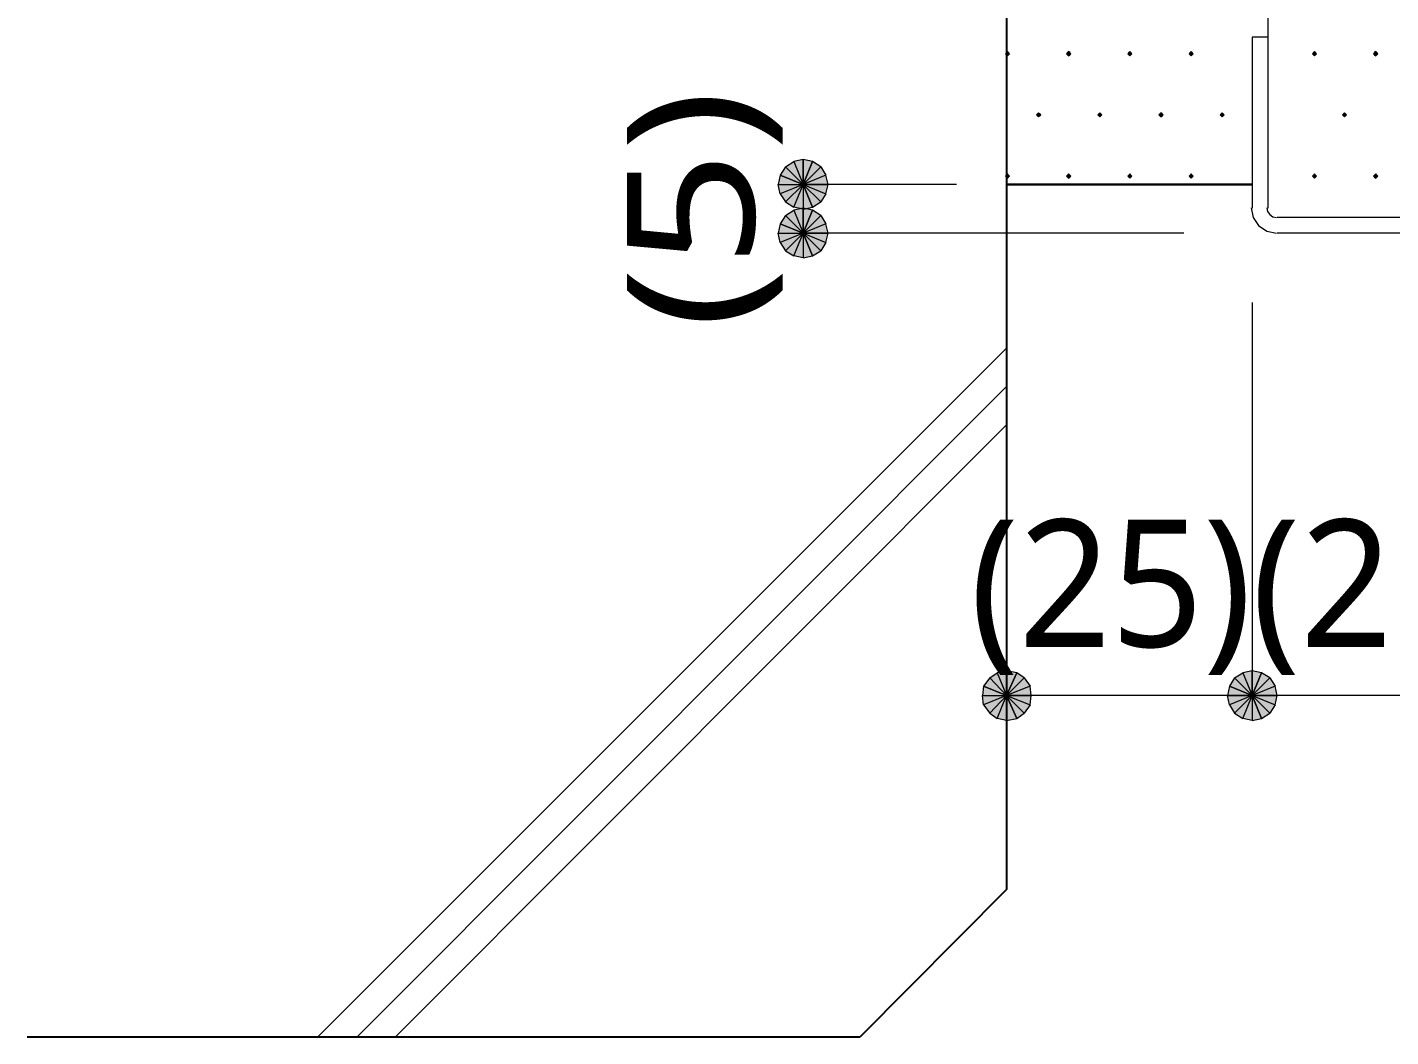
# Model space of a CAD drawing. Header units: millimetres. Extents: x 0 to 420, y 0 to 297.
# Drawn here: x 226.17 to 253.99, y 205.42 to 226.03 of the extents above; entities that cross this region are included whole.
import ezdxf
from ezdxf.enums import TextEntityAlignment as Align

# ---------------------------------------------------------------- set-up
doc = ezdxf.new("R2010")
doc.units = ezdxf.units.MM
doc.styles.add('kst32b', font='NotoSansJP-Variable.ttf')

msp = doc.modelspace()

# ---------------------------------------------------------------- hatches: boundary and pattern name
for points in [[(246.168, 225.531), (246.147, 225.51), (246.126, 225.488), (246.147, 225.467), (246.168, 225.446), (246.189, 225.467), (246.211, 225.488), (246.189, 225.51), (246.168, 225.531)], [(247.417, 225.531), (247.396, 225.51), (247.375, 225.488), (247.396, 225.467), (247.417, 225.446), (247.438, 225.467), (247.46, 225.488), (247.438, 225.51), (247.417, 225.531)], [(248.666, 225.531), (248.645, 225.51), (248.624, 225.488), (248.645, 225.467), (248.666, 225.446), (248.687, 225.467), (248.708, 225.488), (248.687, 225.51), (248.666, 225.531)], [(249.915, 225.531), (249.894, 225.51), (249.873, 225.488), (249.894, 225.467), (249.915, 225.446), (249.936, 225.467), (249.957, 225.488), (249.936, 225.51), (249.915, 225.531)], [(252.434, 225.531), (252.412, 225.51), (252.391, 225.488), (252.412, 225.467), (252.434, 225.446), (252.455, 225.467), (252.476, 225.488), (252.455, 225.51), (252.434, 225.531)], [(253.682, 225.531), (253.661, 225.51), (253.64, 225.488), (253.661, 225.467), (253.682, 225.446), (253.704, 225.467), (253.725, 225.488), (253.704, 225.51), (253.682, 225.531)], [(246.803, 224.282), (246.782, 224.261), (246.761, 224.24), (246.782, 224.218), (246.803, 224.197), (246.825, 224.218), (246.846, 224.24), (246.825, 224.261), (246.803, 224.282)], [(248.052, 224.282), (248.031, 224.261), (248.01, 224.24), (248.031, 224.218), (248.052, 224.197), (248.073, 224.218), (248.095, 224.24), (248.073, 224.261), (248.052, 224.282)], [(249.301, 224.282), (249.28, 224.261), (249.259, 224.24), (249.28, 224.218), (249.301, 224.197), (249.322, 224.218), (249.343, 224.24), (249.322, 224.261), (249.301, 224.282)], [(250.55, 224.282), (250.529, 224.261), (250.507, 224.24), (250.529, 224.218), (250.55, 224.197), (250.571, 224.218), (250.592, 224.24), (250.571, 224.261), (250.55, 224.282)], [(253.048, 224.282), (253.026, 224.261), (253.005, 224.24), (253.026, 224.218), (253.048, 224.197), (253.069, 224.218), (253.09, 224.24), (253.069, 224.261), (253.048, 224.282)], [(242.189, 223.287), (241.998, 223.329), (241.998, 222.821), (242.189, 223.287)], [(246.168, 223.033), (246.147, 223.012), (246.126, 222.991), (246.147, 222.97), (246.168, 222.948), (246.189, 222.97), (246.211, 222.991), (246.189, 223.012), (246.168, 223.033)], [(247.417, 223.033), (247.396, 223.012), (247.375, 222.991), (247.396, 222.97), (247.417, 222.948), (247.438, 222.97), (247.46, 222.991), (247.438, 223.012), (247.417, 223.033)], [(248.666, 223.033), (248.645, 223.012), (248.624, 222.991), (248.645, 222.97), (248.666, 222.948), (248.687, 222.97), (248.708, 222.991), (248.687, 223.012), (248.666, 223.033)], [(249.915, 223.033), (249.894, 223.012), (249.873, 222.991), (249.894, 222.97), (249.915, 222.948), (249.936, 222.97), (249.957, 222.991), (249.936, 223.012), (249.915, 223.033)], [(252.434, 223.033), (252.412, 223.012), (252.391, 222.991), (252.412, 222.97), (252.434, 222.948), (252.455, 222.97), (252.476, 222.991), (252.455, 223.012), (252.434, 223.033)], [(253.682, 223.033), (253.661, 223.012), (253.64, 222.991), (253.661, 222.97), (253.682, 222.948), (253.704, 222.97), (253.725, 222.991), (253.704, 223.012), (253.682, 223.033)], [(242.189, 222.292), (241.998, 222.335), (241.998, 221.827), (242.189, 222.292)], [(246.359, 212.852), (246.147, 212.894), (246.147, 212.386), (246.359, 212.852)], [(251.354, 212.852), (251.164, 212.894), (251.164, 212.386), (251.354, 212.852)]]:
    msp.add_hatch(color=7).paths.add_polyline_path(points)
h = msp.add_hatch(color=7)
h.paths.add_polyline_path([(241.998, 223.329), (241.808, 223.287), (241.998, 222.821), (241.998, 223.329)])
h.paths.add_polyline_path([(241.808, 223.287), (241.998, 222.821), (241.639, 223.181), (241.808, 223.287)])
h.paths.add_polyline_path([(241.998, 222.821), (241.639, 223.181), (241.533, 223.012), (241.998, 222.821)])
h = msp.add_hatch(color=7)
h.paths.add_polyline_path([(242.507, 222.821), (242.464, 223.012), (241.998, 222.821), (242.507, 222.821)])
h.paths.add_polyline_path([(242.464, 223.012), (241.998, 222.821), (242.358, 223.181), (242.464, 223.012)])
h.paths.add_polyline_path([(241.998, 222.821), (242.358, 223.181), (242.189, 223.287), (241.998, 222.821)])
h = msp.add_hatch(color=7)
h.paths.add_polyline_path([(241.533, 223.012), (241.491, 222.821), (241.998, 222.821), (241.533, 223.012)])
h.paths.add_polyline_path([(241.491, 222.821), (241.998, 222.821), (241.533, 222.631), (241.491, 222.821)])
h.paths.add_polyline_path([(241.998, 222.821), (241.533, 222.631), (241.639, 222.462), (241.998, 222.821)])
h = msp.add_hatch(color=7)
h.paths.add_polyline_path([(241.639, 222.462), (241.808, 222.356), (241.998, 222.821), (241.639, 222.462)])
h.paths.add_polyline_path([(241.808, 222.356), (241.998, 222.821), (241.998, 222.313), (241.808, 222.356)])
h.paths.add_polyline_path([(241.998, 222.821), (241.998, 222.313), (242.189, 222.356), (241.998, 222.821)])
h = msp.add_hatch(color=7)
h.paths.add_polyline_path([(242.189, 222.356), (242.358, 222.462), (241.998, 222.821), (242.189, 222.356)])
h.paths.add_polyline_path([(242.358, 222.462), (241.998, 222.821), (242.464, 222.631), (242.358, 222.462)])
h.paths.add_polyline_path([(241.998, 222.821), (242.464, 222.631), (242.507, 222.821), (241.998, 222.821)])
h = msp.add_hatch(color=7)
h.paths.add_polyline_path([(241.998, 222.335), (241.808, 222.292), (241.998, 221.827), (241.998, 222.335)])
h.paths.add_polyline_path([(241.808, 222.292), (241.998, 221.827), (241.639, 222.187), (241.808, 222.292)])
h.paths.add_polyline_path([(241.998, 221.827), (241.639, 222.187), (241.533, 222.017), (241.998, 221.827)])
h = msp.add_hatch(color=7)
h.paths.add_polyline_path([(242.507, 221.827), (242.464, 222.017), (241.998, 221.827), (242.507, 221.827)])
h.paths.add_polyline_path([(242.464, 222.017), (241.998, 221.827), (242.358, 222.187), (242.464, 222.017)])
h.paths.add_polyline_path([(241.998, 221.827), (242.358, 222.187), (242.189, 222.292), (241.998, 221.827)])
h = msp.add_hatch(color=7)
h.paths.add_polyline_path([(241.533, 222.017), (241.491, 221.827), (241.998, 221.827), (241.533, 222.017)])
h.paths.add_polyline_path([(241.491, 221.827), (241.998, 221.827), (241.533, 221.636), (241.491, 221.827)])
h.paths.add_polyline_path([(241.998, 221.827), (241.533, 221.636), (241.639, 221.467), (241.998, 221.827)])
h = msp.add_hatch(color=7)
h.paths.add_polyline_path([(241.639, 221.467), (241.808, 221.361), (241.998, 221.827), (241.639, 221.467)])
h.paths.add_polyline_path([(241.808, 221.361), (241.998, 221.827), (241.998, 221.319), (241.808, 221.361)])
h.paths.add_polyline_path([(241.998, 221.827), (241.998, 221.319), (242.189, 221.361), (241.998, 221.827)])
h = msp.add_hatch(color=7)
h.paths.add_polyline_path([(242.189, 221.361), (242.358, 221.467), (241.998, 221.827), (242.189, 221.361)])
h.paths.add_polyline_path([(242.358, 221.467), (241.998, 221.827), (242.464, 221.636), (242.358, 221.467)])
h.paths.add_polyline_path([(241.998, 221.827), (242.464, 221.636), (242.507, 221.827), (241.998, 221.827)])
h = msp.add_hatch(color=7)
h.paths.add_polyline_path([(246.147, 212.894), (245.957, 212.852), (246.147, 212.386), (246.147, 212.894)])
h.paths.add_polyline_path([(245.957, 212.852), (246.147, 212.386), (245.809, 212.746), (245.957, 212.852)])
h.paths.add_polyline_path([(246.147, 212.386), (245.809, 212.746), (245.682, 212.577), (246.147, 212.386)])
h = msp.add_hatch(color=7)
h.paths.add_polyline_path([(246.655, 212.386), (246.634, 212.577), (246.147, 212.386), (246.655, 212.386)])
h.paths.add_polyline_path([(246.634, 212.577), (246.147, 212.386), (246.507, 212.746), (246.634, 212.577)])
h.paths.add_polyline_path([(246.147, 212.386), (246.507, 212.746), (246.359, 212.852), (246.147, 212.386)])
h = msp.add_hatch(color=7)
h.paths.add_polyline_path([(251.164, 212.894), (250.973, 212.852), (251.164, 212.386), (251.164, 212.894)])
h.paths.add_polyline_path([(250.973, 212.852), (251.164, 212.386), (250.804, 212.746), (250.973, 212.852)])
h.paths.add_polyline_path([(251.164, 212.386), (250.804, 212.746), (250.698, 212.577), (251.164, 212.386)])
h = msp.add_hatch(color=7)
h.paths.add_polyline_path([(251.672, 212.386), (251.629, 212.577), (251.164, 212.386), (251.672, 212.386)])
h.paths.add_polyline_path([(251.629, 212.577), (251.164, 212.386), (251.523, 212.746), (251.629, 212.577)])
h.paths.add_polyline_path([(251.164, 212.386), (251.523, 212.746), (251.354, 212.852), (251.164, 212.386)])
h = msp.add_hatch(color=7)
h.paths.add_polyline_path([(245.682, 212.577), (245.66, 212.386), (246.147, 212.386), (245.682, 212.577)])
h.paths.add_polyline_path([(245.66, 212.386), (246.147, 212.386), (245.682, 212.196), (245.66, 212.386)])
h.paths.add_polyline_path([(246.147, 212.386), (245.682, 212.196), (245.809, 212.026), (246.147, 212.386)])
h = msp.add_hatch(color=7)
h.paths.add_polyline_path([(250.698, 212.577), (250.656, 212.386), (251.164, 212.386), (250.698, 212.577)])
h.paths.add_polyline_path([(250.656, 212.386), (251.164, 212.386), (250.698, 212.196), (250.656, 212.386)])
h.paths.add_polyline_path([(251.164, 212.386), (250.698, 212.196), (250.804, 212.026), (251.164, 212.386)])
h = msp.add_hatch(color=7)
h.paths.add_polyline_path([(245.809, 212.026), (245.957, 211.921), (246.147, 212.386), (245.809, 212.026)])
h.paths.add_polyline_path([(245.957, 211.921), (246.147, 212.386), (246.147, 211.878), (245.957, 211.921)])
h.paths.add_polyline_path([(246.147, 212.386), (246.147, 211.878), (246.359, 211.921), (246.147, 212.386)])
h = msp.add_hatch(color=7)
h.paths.add_polyline_path([(246.359, 211.921), (246.507, 212.026), (246.147, 212.386), (246.359, 211.921)])
h.paths.add_polyline_path([(246.507, 212.026), (246.147, 212.386), (246.634, 212.196), (246.507, 212.026)])
h.paths.add_polyline_path([(246.147, 212.386), (246.634, 212.196), (246.655, 212.386), (246.147, 212.386)])
h = msp.add_hatch(color=7)
h.paths.add_polyline_path([(250.804, 212.026), (250.973, 211.921), (251.164, 212.386), (250.804, 212.026)])
h.paths.add_polyline_path([(250.973, 211.921), (251.164, 212.386), (251.164, 211.878), (250.973, 211.921)])
h.paths.add_polyline_path([(251.164, 212.386), (251.164, 211.878), (251.354, 211.921), (251.164, 212.386)])
h = msp.add_hatch(color=7)
h.paths.add_polyline_path([(251.354, 211.921), (251.523, 212.026), (251.164, 212.386), (251.354, 211.921)])
h.paths.add_polyline_path([(251.523, 212.026), (251.164, 212.386), (251.629, 212.196), (251.523, 212.026)])
h.paths.add_polyline_path([(251.164, 212.386), (251.629, 212.196), (251.672, 212.386), (251.164, 212.386)])

# ---------------------------------------------------------------- linework, layer by layer
at = {"lineweight": 25}
for points in [[(246.147, 237.024), (246.147, 208.428)], [(246.147, 208.428), (243.163, 205.422)], [(226.166, 205.422), (243.163, 205.422)]]:
    msp.add_lwpolyline(points, dxfattribs=at)
at = {"lineweight": 13}
for points in [[(251.481, 227.33), (251.481, 225.827)], [(251.164, 225.827), (251.164, 222.335)], [(251.481, 225.827), (251.164, 225.827)], [(251.481, 225.827), (251.481, 222.335)], [(245.131, 222.821), (241.998, 222.821)], [(241.998, 222.821), (241.998, 221.827)], [(251.143, 222.345), (251.183, 222.143), (251.294, 221.979), (251.459, 221.867), (251.661, 221.827)], [(251.46, 222.345), (251.476, 222.267), (251.519, 222.203), (251.583, 222.16), (251.661, 222.144)], [(255.63, 222.144), (251.672, 222.144)], [(249.767, 221.827), (241.998, 221.827)], [(255.63, 221.827), (251.672, 221.827)], [(251.164, 220.408), (251.164, 212.386)], [(232.093, 205.422), (246.147, 219.477)], [(232.897, 205.422), (246.147, 218.694)], [(233.68, 205.422), (246.147, 217.911)], [(259.165, 212.386), (256.159, 212.386), (251.164, 212.386), (246.147, 212.386)]]:
    msp.add_lwpolyline(points, dxfattribs=at)
at = {"lineweight": 0}
for points in [[(246.168, 225.531), (246.147, 225.51), (246.126, 225.488), (246.147, 225.467), (246.168, 225.446), (246.189, 225.467), (246.211, 225.488), (246.189, 225.51)], [(247.417, 225.531), (247.396, 225.51), (247.375, 225.488), (247.396, 225.467), (247.417, 225.446), (247.438, 225.467), (247.46, 225.488), (247.438, 225.51)], [(248.666, 225.531), (248.645, 225.51), (248.624, 225.488), (248.645, 225.467), (248.666, 225.446), (248.687, 225.467), (248.708, 225.488), (248.687, 225.51)], [(249.915, 225.531), (249.894, 225.51), (249.873, 225.488), (249.894, 225.467), (249.915, 225.446), (249.936, 225.467), (249.957, 225.488), (249.936, 225.51)], [(252.434, 225.531), (252.412, 225.51), (252.391, 225.488), (252.412, 225.467), (252.434, 225.446), (252.455, 225.467), (252.476, 225.488), (252.455, 225.51)], [(253.682, 225.531), (253.661, 225.51), (253.64, 225.488), (253.661, 225.467), (253.682, 225.446), (253.704, 225.467), (253.725, 225.488), (253.704, 225.51)], [(246.803, 224.282), (246.782, 224.261), (246.761, 224.24), (246.782, 224.218), (246.803, 224.197), (246.825, 224.218), (246.846, 224.24), (246.825, 224.261)], [(248.052, 224.282), (248.031, 224.261), (248.01, 224.24), (248.031, 224.218), (248.052, 224.197), (248.073, 224.218), (248.095, 224.24), (248.073, 224.261)], [(249.301, 224.282), (249.28, 224.261), (249.259, 224.24), (249.28, 224.218), (249.301, 224.197), (249.322, 224.218), (249.343, 224.24), (249.322, 224.261)], [(250.55, 224.282), (250.529, 224.261), (250.507, 224.24), (250.529, 224.218), (250.55, 224.197), (250.571, 224.218), (250.592, 224.24), (250.571, 224.261)], [(253.048, 224.282), (253.026, 224.261), (253.005, 224.24), (253.026, 224.218), (253.048, 224.197), (253.069, 224.218), (253.09, 224.24), (253.069, 224.261)], [(241.998, 222.821), (241.639, 223.181), (241.533, 223.012)], [(241.808, 223.287), (241.998, 222.821), (241.639, 223.181)], [(241.998, 223.329), (241.808, 223.287), (241.998, 222.821)], [(242.189, 223.287), (241.998, 223.329), (241.998, 222.821)], [(241.998, 222.821), (242.358, 223.181), (242.189, 223.287)], [(242.464, 223.012), (241.998, 222.821), (242.358, 223.181)], [(241.533, 223.012), (241.491, 222.821), (241.998, 222.821)], [(242.507, 222.821), (242.464, 223.012), (241.998, 222.821)], [(246.168, 223.033), (246.147, 223.012), (246.126, 222.991), (246.147, 222.97), (246.168, 222.948), (246.189, 222.97), (246.211, 222.991), (246.189, 223.012)], [(247.417, 223.033), (247.396, 223.012), (247.375, 222.991), (247.396, 222.97), (247.417, 222.948), (247.438, 222.97), (247.46, 222.991), (247.438, 223.012)], [(248.666, 223.033), (248.645, 223.012), (248.624, 222.991), (248.645, 222.97), (248.666, 222.948), (248.687, 222.97), (248.708, 222.991), (248.687, 223.012)], [(249.915, 223.033), (249.894, 223.012), (249.873, 222.991), (249.894, 222.97), (249.915, 222.948), (249.936, 222.97), (249.957, 222.991), (249.936, 223.012)], [(252.434, 223.033), (252.412, 223.012), (252.391, 222.991), (252.412, 222.97), (252.434, 222.948), (252.455, 222.97), (252.476, 222.991), (252.455, 223.012)], [(253.682, 223.033), (253.661, 223.012), (253.64, 222.991), (253.661, 222.97), (253.682, 222.948), (253.704, 222.97), (253.725, 222.991), (253.704, 223.012)], [(241.491, 222.821), (241.998, 222.821), (241.533, 222.631)], [(241.998, 222.821), (241.533, 222.631), (241.639, 222.462)], [(241.639, 222.462), (241.808, 222.356), (241.998, 222.821)], [(241.808, 222.356), (241.998, 222.821), (241.998, 222.313)], [(241.998, 222.821), (241.998, 222.313), (242.189, 222.356)], [(242.189, 222.356), (242.358, 222.462), (241.998, 222.821)], [(242.358, 222.462), (241.998, 222.821), (242.464, 222.631)], [(241.998, 222.821), (242.464, 222.631), (242.507, 222.821)], [(241.998, 222.335), (241.808, 222.292), (241.998, 221.827)], [(242.189, 222.292), (241.998, 222.335), (241.998, 221.827)], [(241.998, 221.827), (241.639, 222.187), (241.533, 222.017)], [(241.808, 222.292), (241.998, 221.827), (241.639, 222.187)], [(241.998, 221.827), (242.358, 222.187), (242.189, 222.292)], [(242.464, 222.017), (241.998, 221.827), (242.358, 222.187)], [(241.533, 222.017), (241.491, 221.827), (241.998, 221.827)], [(241.491, 221.827), (241.998, 221.827), (241.533, 221.636)], [(241.998, 221.827), (241.533, 221.636), (241.639, 221.467)], [(241.639, 221.467), (241.808, 221.361), (241.998, 221.827)], [(241.808, 221.361), (241.998, 221.827), (241.998, 221.319)], [(242.507, 221.827), (242.464, 222.017), (241.998, 221.827)], [(241.998, 221.827), (241.998, 221.319), (242.189, 221.361)], [(242.189, 221.361), (242.358, 221.467), (241.998, 221.827)], [(242.358, 221.467), (241.998, 221.827), (242.464, 221.636)], [(241.998, 221.827), (242.464, 221.636), (242.507, 221.827)], [(245.957, 212.852), (246.147, 212.386), (245.809, 212.746)], [(246.147, 212.894), (245.957, 212.852), (246.147, 212.386)], [(246.359, 212.852), (246.147, 212.894), (246.147, 212.386)], [(246.147, 212.386), (246.507, 212.746), (246.359, 212.852)], [(250.973, 212.852), (251.164, 212.386), (250.804, 212.746)], [(251.164, 212.894), (250.973, 212.852), (251.164, 212.386)], [(251.354, 212.852), (251.164, 212.894), (251.164, 212.386)], [(251.164, 212.386), (251.523, 212.746), (251.354, 212.852)], [(245.682, 212.577), (245.66, 212.386), (246.147, 212.386)], [(246.147, 212.386), (245.809, 212.746), (245.682, 212.577)], [(246.634, 212.577), (246.147, 212.386), (246.507, 212.746)], [(246.655, 212.386), (246.634, 212.577), (246.147, 212.386)], [(250.698, 212.577), (250.656, 212.386), (251.164, 212.386)], [(251.164, 212.386), (250.804, 212.746), (250.698, 212.577)], [(251.629, 212.577), (251.164, 212.386), (251.523, 212.746)], [(251.672, 212.386), (251.629, 212.577), (251.164, 212.386)], [(245.66, 212.386), (246.147, 212.386), (245.682, 212.196)], [(246.147, 212.386), (245.682, 212.196), (245.809, 212.026)], [(245.809, 212.026), (245.957, 211.921), (246.147, 212.386)], [(245.957, 211.921), (246.147, 212.386), (246.147, 211.878)], [(246.147, 212.386), (246.147, 211.878), (246.359, 211.921)], [(246.359, 211.921), (246.507, 212.026), (246.147, 212.386)], [(246.507, 212.026), (246.147, 212.386), (246.634, 212.196)], [(246.147, 212.386), (246.634, 212.196), (246.655, 212.386)], [(250.656, 212.386), (251.164, 212.386), (250.698, 212.196)], [(251.164, 212.386), (250.698, 212.196), (250.804, 212.026)], [(250.804, 212.026), (250.973, 211.921), (251.164, 212.386)], [(250.973, 211.921), (251.164, 212.386), (251.164, 211.878)], [(251.164, 212.386), (251.164, 211.878), (251.354, 211.921)], [(251.354, 211.921), (251.523, 212.026), (251.164, 212.386)], [(251.523, 212.026), (251.164, 212.386), (251.629, 212.196)], [(251.164, 212.386), (251.629, 212.196), (251.672, 212.386)]]:
    msp.add_lwpolyline(points, close=True, dxfattribs=at)
at = {"lineweight": 30}
msp.add_lwpolyline([(251.164, 222.821), (246.147, 222.821)], dxfattribs=at)

# ---------------------------------------------------------------- texts
at = {"style": 'kst32b'}
for s, p, p2 in [('(5)', (241.004, 219.879), (241.004, 224.752)), ('(25)(25)', (245.406, 213.381), (256.899, 213.381))]:
    msp.add_text(s, height=2.5989, dxfattribs=at).set_placement(p, p2, align=Align.FIT)

doc.saveas('drawing.dxf')
